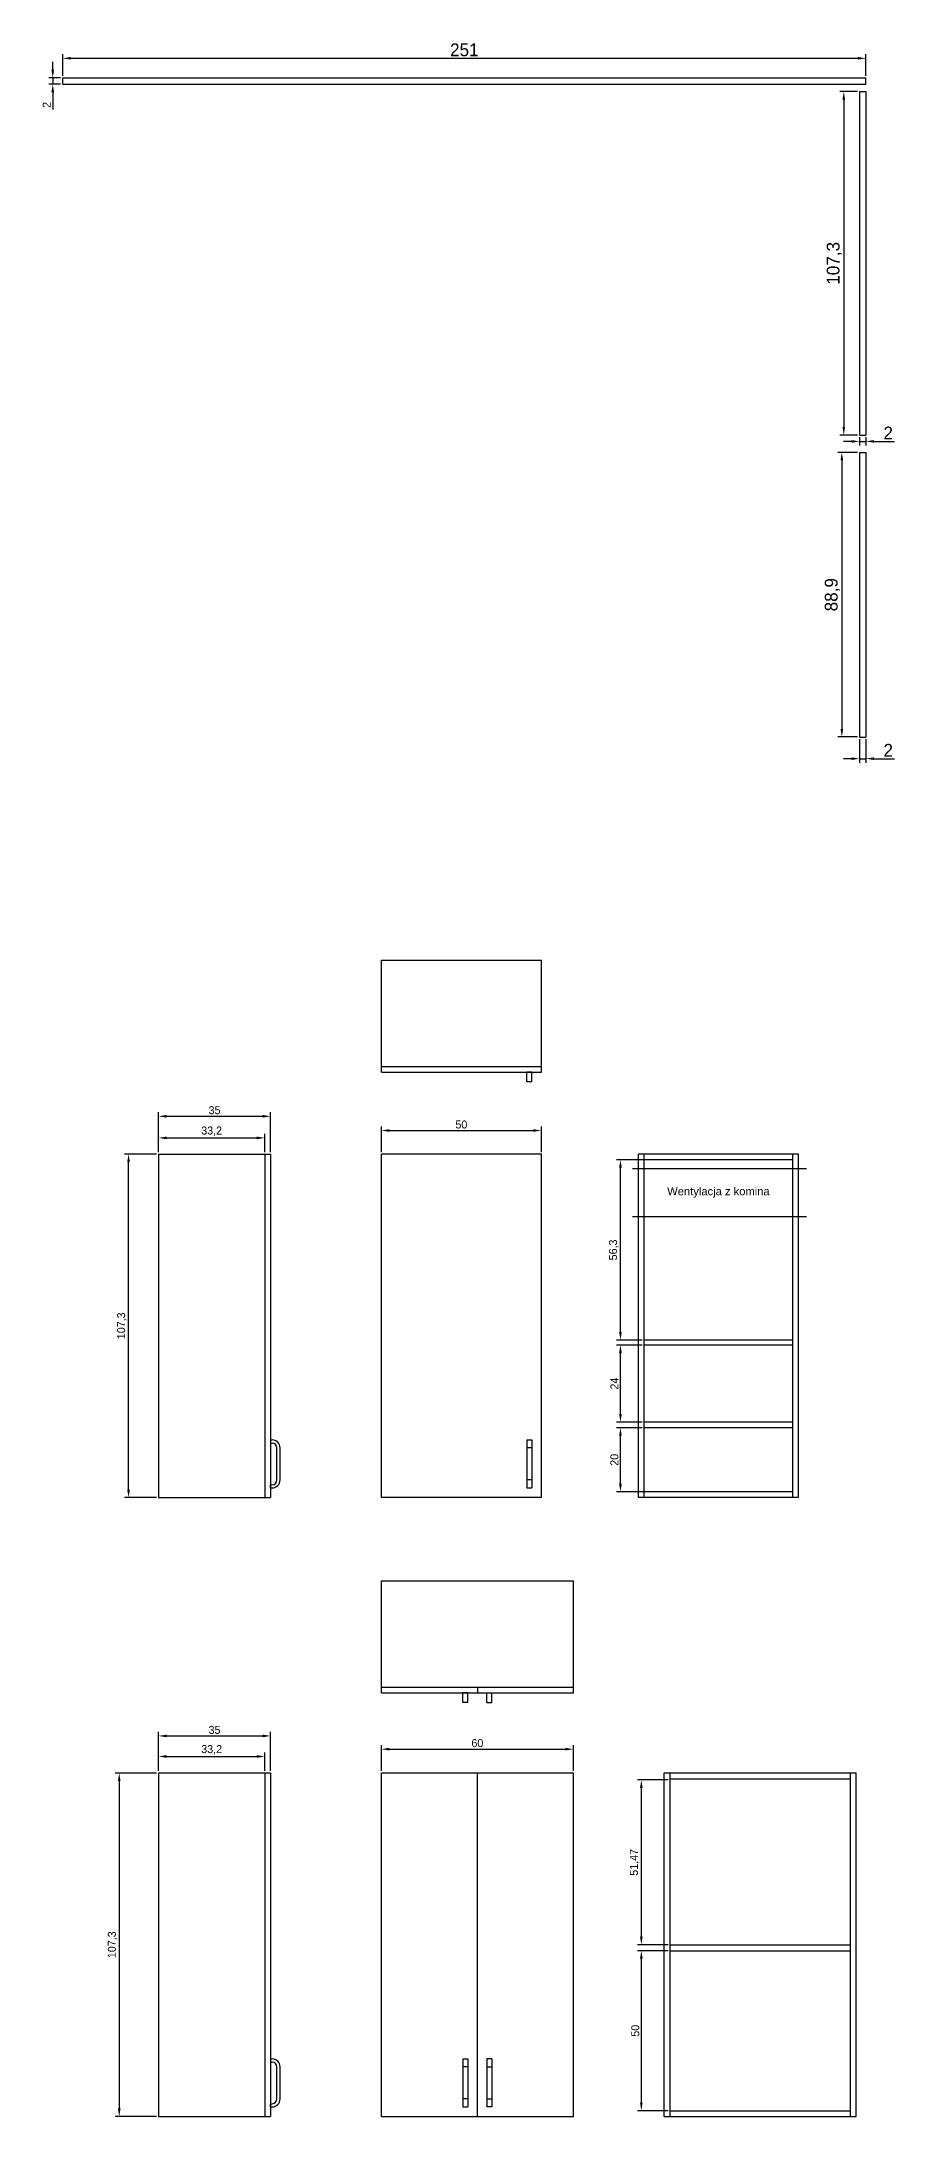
# Model space of a CAD drawing. Header units: millimetres. Extents: x 369 to 7898, y -3373 to 1610.
# Drawn here: x 1358 to 1624, y 311 to 960 of the extents above; entities that cross this region are included whole.
import ezdxf

# ---------------------------------------------------------------- set-up
doc = ezdxf.new("R2010")
doc.units = ezdxf.units.MM
doc.layers.add('Płytki', color=254, linetype='Continuous')
doc.layers.add('Wymiar', color=7, linetype='Continuous', true_color=0x9e9e9e)
doc.dimstyles.new('ISO-25', dxfattribs={"dimtxt": 2.5, "dimasz": 2.5, "dimexe": 1.25, "dimexo": 0.625, "dimtad": 1, "dimtxsty": 'Standard', "dimcen": 2.5, "dimadec": 0, "dimazin": 0, "dimtfac": 1, "dimtmove": 0, "dimatfit": 3, "dimfxl": 1, "dimarcsym": 0})

# ---------------------------------------------------------------- blocks, each defined once
blk = doc.blocks.new('Z$W@#292')
for p, q in [((0, 1.5), (15, 1.5)), ((0, 1.5), (0, 0)), ((0, 0), (15, 0)), ((2.5, 0), (2.5, 1.5)), ((12.5, 0), (12.5, 1.5)), ((15, 1.5), (15, 0))]:
    blk.add_line(p, q)
blk = doc.blocks.new('Z$W@#23736')
for p, q in [((50, 107.3), (0, 107.3)), ((0, 0), (0, 107.3)), ((50, 0), (50, 107.3)), ((50, 0), (0, 0))]:
    blk.add_line(p, q)
at = {"xscale": -1, "rotation": 90.00000000000001}
blk.add_blockref('Z$W@#292', (47, 18), dxfattribs=at)
blk = doc.blocks.new('Z$W@#27982')
for p, q in [((0, 3), (0, 2.5)), ((0, 3), (1, 3)), ((1, 3), (1, 2.5)), ((2.5, 1), (12.5, 1)), ((2.5, 0), (12.5, 0)), ((15, 3), (14, 3)), ((14, 3), (14, 2.5)), ((15, 3), (15, 2.5))]:
    blk.add_line(p, q)
for centre, radius, start, end in [((2.5, 2.5), 2.5, 180, 270), ((2.5, 2.5), 1.5, 180, 270), ((12.5, 2.5), 1.5, 270, 0), ((12.5, 2.5), 2.5, 270, 0)]:
    blk.add_arc(centre, radius, start, end)
blk = doc.blocks.new('Z$W@#32331')
for p, q in [((0, 107.3), (35, 107.3)), ((0, 107.3), (0, 0)), ((33.2, 107.3), (33.2, 0)), ((35, 107.3), (35, 0)), ((0, 0), (35, 0))]:
    blk.add_line(p, q)
at = {"rotation": 90}
blk.add_blockref('Z$W@#27982', (38, 3), dxfattribs=at)
blk = doc.blocks.new('Z$W@#3857')
for p, q in [((0, 0), (0, 2)), ((0, 2), (251, 2)), ((0, 0), (251, 0)), ((251, 0), (251, 2))]:
    blk.add_line(p, q)
blk = doc.blocks.new('Z$W@#17773')
for p, q in [((0, 107.3), (2, 107.3)), ((0, 107.3), (0, 0)), ((2, 107.3), (2, 0)), ((0, 0), (2, 0))]:
    blk.add_line(p, q)
blk = doc.blocks.new('Z$W@#19647')
for p, q in [((0, 88.9), (2, 88.9)), ((0, 88.9), (0, 0)), ((2, 88.9), (2, 0)), ((0, 0), (2, 0))]:
    blk.add_line(p, q)
blk = doc.blocks.new('*D362')
at = {"layer": 'Defpoints', "color": 0}
for p in [(1615.37, 954.35), (1364.37, 948.26), (1615.37, 948.26)]:
    blk.add_point(p, dxfattribs=at)
at = {"layer": 'Wymiar', "color": 0, "lineweight": -2}
for p, q in [((1364.37, 948.89), (1364.37, 955.6)), ((1366.87, 954.35), (1612.87, 954.35)), ((1615.37, 948.89), (1615.37, 955.6))]:
    blk.add_line(p, q, dxfattribs=at)
at = {"layer": 'Wymiar', "color": 0}
for points in [[(1366.87, 954.77), (1366.87, 953.94), (1364.37, 954.35)], [(1612.87, 953.94), (1612.87, 954.77), (1615.37, 954.35)]]:
    blk.add_solid(points, dxfattribs=at)
at = {"layer": 'Wymiar', "color": 0, "insert": (1489.87, 956.98), "char_height": 4, "attachment_point": 5}
blk.add_mtext('251', dxfattribs=at)
blk = doc.blocks.new('*D363')
at = {"layer": 'Defpoints', "color": 0}
for p in [(1364.37, 948.26), (1361.27, 946.26), (1364.37, 946.26)]:
    blk.add_point(p, dxfattribs=at)
at = {"layer": 'Wymiar', "color": 0, "lineweight": -2}
for p, q in [((1361.27, 950.76), (1361.27, 953.26)), ((1363.74, 948.26), (1360.02, 948.26)), ((1361.27, 948.26), (1361.27, 946.26)), ((1363.74, 946.26), (1360.02, 946.26)), ((1361.27, 943.76), (1361.27, 938.34))]:
    blk.add_line(p, q, dxfattribs=at)
at = {"layer": 'Wymiar', "color": 0}
for points in [[(1360.85, 950.76), (1361.68, 950.76), (1361.27, 948.26)], [(1361.68, 943.76), (1360.85, 943.76), (1361.27, 946.26)]]:
    blk.add_solid(points, dxfattribs=at)
at = {"layer": 'Wymiar', "color": 0, "insert": (1359.39, 939.8), "char_height": 2.5, "attachment_point": 5, "rotation": 90}
blk.add_mtext('2', dxfattribs=at)
blk = doc.blocks.new('*D364')
at = {"layer": 'Defpoints', "color": 0}
for p in [(1613.37, 836.66), (1615.37, 836.66), (1615.37, 834.68)]:
    blk.add_point(p, dxfattribs=at)
at = {"layer": 'Wymiar', "color": 0, "lineweight": -2}
for p, q in [((1610.87, 834.68), (1608.37, 834.68)), ((1613.37, 836.04), (1613.37, 833.43)), ((1613.37, 834.68), (1615.37, 834.68)), ((1615.37, 836.04), (1615.37, 833.43)), ((1617.87, 834.68), (1624.29, 834.68))]:
    blk.add_line(p, q, dxfattribs=at)
at = {"layer": 'Wymiar', "color": 0}
for points in [[(1610.87, 834.27), (1610.87, 835.1), (1613.37, 834.68)], [(1617.87, 835.1), (1617.87, 834.27), (1615.37, 834.68)]]:
    blk.add_solid(points, dxfattribs=at)
at = {"layer": 'Wymiar', "color": 0, "insert": (1622.33, 837.31), "char_height": 4, "attachment_point": 5}
blk.add_mtext('2', dxfattribs=at)
blk = doc.blocks.new('*D365')
at = {"layer": 'Defpoints', "color": 0}
for p in [(1613.37, 943.96), (1608.44, 836.66), (1613.37, 836.66)]:
    blk.add_point(p, dxfattribs=at)
at = {"layer": 'Wymiar', "color": 0, "lineweight": -2}
for p, q in [((1612.74, 943.96), (1607.19, 943.96)), ((1608.44, 941.46), (1608.44, 839.16)), ((1612.74, 836.66), (1607.19, 836.66))]:
    blk.add_line(p, q, dxfattribs=at)
at = {"layer": 'Wymiar', "color": 0}
for points in [[(1608.85, 941.46), (1608.02, 941.46), (1608.44, 943.96)], [(1608.02, 839.16), (1608.85, 839.16), (1608.44, 836.66)]]:
    blk.add_solid(points, dxfattribs=at)
at = {"layer": 'Wymiar', "color": 0, "insert": (1605.48, 890.31), "char_height": 4, "attachment_point": 5, "rotation": 90}
blk.add_mtext('107,3', dxfattribs=at)
blk = doc.blocks.new('*D366')
at = {"layer": 'Defpoints', "color": 0}
for p in [(1613.37, 831.25), (1607.83, 742.35), (1613.37, 742.35)]:
    blk.add_point(p, dxfattribs=at)
at = {"layer": 'Wymiar', "color": 0, "lineweight": -2}
for p, q in [((1612.74, 831.25), (1606.58, 831.25)), ((1607.83, 828.75), (1607.83, 744.85)), ((1612.74, 742.35), (1606.58, 742.35))]:
    blk.add_line(p, q, dxfattribs=at)
at = {"layer": 'Wymiar', "color": 0}
for points in [[(1608.25, 828.75), (1607.41, 828.75), (1607.83, 831.25)], [(1607.41, 744.85), (1608.25, 744.85), (1607.83, 742.35)]]:
    blk.add_solid(points, dxfattribs=at)
at = {"layer": 'Wymiar', "color": 0, "insert": (1604.87, 786.8), "char_height": 4, "attachment_point": 5, "rotation": 90}
blk.add_mtext('88,9', dxfattribs=at)
blk = doc.blocks.new('*D367')
at = {"layer": 'Defpoints', "color": 0}
for p in [(1613.37, 742.35), (1615.37, 742.35), (1615.37, 735.57)]:
    blk.add_point(p, dxfattribs=at)
at = {"layer": 'Wymiar', "color": 0, "lineweight": -2}
for p, q in [((1613.37, 741.72), (1613.37, 734.32)), ((1615.37, 741.72), (1615.37, 734.32)), ((1610.87, 735.57), (1608.37, 735.57)), ((1613.37, 735.57), (1615.37, 735.57)), ((1617.87, 735.57), (1624.29, 735.57))]:
    blk.add_line(p, q, dxfattribs=at)
at = {"layer": 'Wymiar', "color": 0}
for points in [[(1610.87, 735.16), (1610.87, 735.99), (1613.37, 735.57)], [(1617.87, 735.99), (1617.87, 735.16), (1615.37, 735.57)]]:
    blk.add_solid(points, dxfattribs=at)
at = {"layer": 'Wymiar', "color": 0, "insert": (1622.33, 738.2), "char_height": 4, "attachment_point": 5}
blk.add_mtext('2', dxfattribs=at)
blk = doc.blocks.new('Z$W@#4144')
for p, q in [((0, 0), (0, 3)), ((1.5, 3), (0, 3)), ((1.5, 0), (0, 0)), ((1.5, 0), (1.5, 3))]:
    blk.add_line(p, q)
blk = doc.blocks.new('Z$W@#19018')
for p, q in [((0, 38), (50, 38)), ((0, 3), (0, 38)), ((50, 3), (50, 38)), ((0, 4.8), (50, 4.8)), ((0, 3), (50, 3))]:
    blk.add_line(p, q)
blk.add_blockref('Z$W@#4144', (45.5, 0))
blk = doc.blocks.new('Z$W@#7957')
for p, q in [((50, 107.3), (0, 107.3)), ((0, 0), (0, 107.3)), ((48.2, 105.5), (0, 105.5)), ((1.8, 0), (1.8, 107.3)), ((48.2, 0), (48.2, 107.3)), ((50, 0), (50, 107.3)), ((48.2, 49.2), (1.8, 49.2)), ((48.2, 47.6), (1.8, 47.6)), ((48.2, 23.6), (1.8, 23.6)), ((48.2, 21.8), (1.8, 21.8)), ((50, 0), (0, 0)), ((48.2, 1.8), (1.8, 1.8))]:
    blk.add_line(p, q)
blk = doc.blocks.new('*D370')
at = {"layer": 'Defpoints', "color": 0}
for p in [(1384.95, 612.07), (1394.32, 612.07), (1394.32, 504.77)]:
    blk.add_point(p, dxfattribs=at)
at = {"layer": 'Wymiar', "color": 0, "lineweight": -2}
for p, q in [((1393.7, 612.07), (1383.7, 612.07)), ((1384.95, 507.27), (1384.95, 609.57)), ((1393.7, 504.77), (1383.7, 504.77))]:
    blk.add_line(p, q, dxfattribs=at)
at = {"layer": 'Wymiar', "color": 0}
for points in [[(1385.37, 609.57), (1384.53, 609.57), (1384.95, 612.07)], [(1384.53, 507.27), (1385.37, 507.27), (1384.95, 504.77)]]:
    blk.add_solid(points, dxfattribs=at)
at = {"layer": 'Wymiar', "color": 0, "insert": (1382.87, 558.42), "char_height": 2.5, "attachment_point": 5, "rotation": 90}
blk.add_mtext('107,3', dxfattribs=at)
blk = doc.blocks.new('*D371')
at = {"layer": 'Defpoints', "color": 0}
for p in [(1427.52, 617.11), (1394.32, 612.07), (1427.52, 612.07)]:
    blk.add_point(p, dxfattribs=at)
at = {"layer": 'Wymiar', "color": 0, "lineweight": -2}
for p, q in [((1394.32, 612.7), (1394.32, 618.36)), ((1396.82, 617.11), (1425.02, 617.11)), ((1427.52, 612.7), (1427.52, 618.36))]:
    blk.add_line(p, q, dxfattribs=at)
at = {"layer": 'Wymiar', "color": 0}
for points in [[(1396.82, 617.53), (1396.82, 616.69), (1394.32, 617.11)], [(1425.02, 616.69), (1425.02, 617.53), (1427.52, 617.11)]]:
    blk.add_solid(points, dxfattribs=at)
at = {"layer": 'Wymiar', "color": 0, "insert": (1410.92, 619.19), "char_height": 2.5, "attachment_point": 5}
blk.add_mtext('33,2', dxfattribs=at)
blk = doc.blocks.new('*D372')
at = {"layer": 'Defpoints', "color": 0}
for p in [(1429.32, 623.87), (1394.32, 612.07), (1429.32, 612.07)]:
    blk.add_point(p, dxfattribs=at)
at = {"layer": 'Wymiar', "color": 0, "lineweight": -2}
for p, q in [((1394.32, 612.7), (1394.32, 625.12)), ((1396.82, 623.87), (1426.82, 623.87)), ((1429.32, 612.7), (1429.32, 625.12))]:
    blk.add_line(p, q, dxfattribs=at)
at = {"layer": 'Wymiar', "color": 0}
for points in [[(1396.82, 624.29), (1396.82, 623.45), (1394.32, 623.87)], [(1426.82, 623.45), (1426.82, 624.29), (1429.32, 623.87)]]:
    blk.add_solid(points, dxfattribs=at)
at = {"layer": 'Wymiar', "color": 0, "insert": (1411.82, 625.75), "char_height": 2.5, "attachment_point": 5}
blk.add_mtext('35', dxfattribs=at)
blk = doc.blocks.new('*D373')
at = {"layer": 'Defpoints', "color": 0}
for p in [(1513.94, 619.43), (1463.94, 612.07), (1513.94, 612.07)]:
    blk.add_point(p, dxfattribs=at)
at = {"layer": 'Wymiar', "color": 0, "lineweight": -2}
for p, q in [((1463.94, 612.7), (1463.94, 620.68)), ((1466.44, 619.43), (1511.44, 619.43)), ((1513.94, 612.7), (1513.94, 620.68))]:
    blk.add_line(p, q, dxfattribs=at)
at = {"layer": 'Wymiar', "color": 0}
for points in [[(1466.44, 619.84), (1466.44, 619.01), (1463.94, 619.43)], [(1511.44, 619.01), (1511.44, 619.84), (1513.94, 619.43)]]:
    blk.add_solid(points, dxfattribs=at)
at = {"layer": 'Wymiar', "color": 0, "insert": (1488.94, 621.3), "char_height": 2.5, "attachment_point": 5}
blk.add_mtext('50', dxfattribs=at)
blk = doc.blocks.new('*D374')
at = {"layer": 'Defpoints', "color": 0}
for p in [(1538.65, 526.57), (1546.07, 526.57), (1547.01, 506.57)]:
    blk.add_point(p, dxfattribs=at)
at = {"layer": 'Wymiar', "color": 0, "lineweight": -2}
for p, q in [((1545.44, 526.57), (1537.4, 526.57)), ((1538.65, 509.07), (1538.65, 524.07)), ((1546.38, 506.57), (1537.4, 506.57))]:
    blk.add_line(p, q, dxfattribs=at)
at = {"layer": 'Wymiar', "color": 0}
for points in [[(1539.07, 524.07), (1538.23, 524.07), (1538.65, 526.57)], [(1538.23, 509.07), (1539.07, 509.07), (1538.65, 506.57)]]:
    blk.add_solid(points, dxfattribs=at)
at = {"layer": 'Wymiar', "color": 0, "insert": (1536.77, 516.57), "char_height": 2.5, "attachment_point": 5, "rotation": 90}
blk.add_mtext('20', dxfattribs=at)
blk = doc.blocks.new('*D375')
at = {"layer": 'Defpoints', "color": 0}
for p in [(1538.65, 552.37), (1546.07, 552.37), (1546.07, 528.37)]:
    blk.add_point(p, dxfattribs=at)
at = {"layer": 'Wymiar', "color": 0, "lineweight": -2}
for p, q in [((1545.44, 552.37), (1537.4, 552.37)), ((1538.65, 530.87), (1538.65, 549.87)), ((1545.44, 528.37), (1537.4, 528.37))]:
    blk.add_line(p, q, dxfattribs=at)
at = {"layer": 'Wymiar', "color": 0}
for points in [[(1539.07, 549.87), (1538.23, 549.87), (1538.65, 552.37)], [(1538.23, 530.87), (1539.07, 530.87), (1538.65, 528.37)]]:
    blk.add_solid(points, dxfattribs=at)
at = {"layer": 'Wymiar', "color": 0, "insert": (1536.77, 540.37), "char_height": 2.5, "attachment_point": 5, "rotation": 90}
blk.add_mtext('24', dxfattribs=at)
blk = doc.blocks.new('*D376')
at = {"layer": 'Defpoints', "color": 0}
for p in [(1538.65, 610.27), (1546.07, 610.27), (1546.07, 553.97)]:
    blk.add_point(p, dxfattribs=at)
at = {"layer": 'Wymiar', "color": 0, "lineweight": -2}
for p, q in [((1545.44, 610.27), (1537.4, 610.27)), ((1538.65, 556.47), (1538.65, 607.77)), ((1545.44, 553.97), (1537.4, 553.97))]:
    blk.add_line(p, q, dxfattribs=at)
at = {"layer": 'Wymiar', "color": 0}
for points in [[(1539.07, 607.77), (1538.23, 607.77), (1538.65, 610.27)], [(1538.23, 556.47), (1539.07, 556.47), (1538.65, 553.97)]]:
    blk.add_solid(points, dxfattribs=at)
at = {"layer": 'Wymiar', "color": 0, "insert": (1536.57, 582.12), "char_height": 2.5, "attachment_point": 5, "rotation": 90}
blk.add_mtext('56,3', dxfattribs=at)
blk = doc.blocks.new('Z$W@#24734')
for p, q in [((0, 107.3), (35, 107.3)), ((0, 107.3), (0, 0)), ((33.2, 107.3), (33.2, 0)), ((35, 107.3), (35, 0)), ((0, 0), (35, 0))]:
    blk.add_line(p, q)
at = {"rotation": 90}
blk.add_blockref('Z$W@#27982', (38, 3), dxfattribs=at)
blk = doc.blocks.new('Z$W@#9138')
for p, q in [((0, 107.3), (60, 107.3)), ((0, 0), (0, 107.3)), ((30, 0), (30, 107.3)), ((60, 0), (60, 107.3)), ((0, 0), (60, 0))]:
    blk.add_line(p, q)
at = {"xscale": -1, "rotation": 90.00000000000001}
blk.add_blockref('Z$W@#292', (27, 18), dxfattribs=at)
at = {"rotation": -90.00000000000001}
blk.add_blockref('Z$W@#292', (33, 18), dxfattribs=at)
blk = doc.blocks.new('Z$W@#11546')
for p, q in [((0, 107.3), (60, 107.3)), ((0, 0), (0, 107.3)), ((1.8, 0), (1.8, 107.3)), ((1.8, 105.5), (58.2, 105.5)), ((58.2, 0), (58.2, 107.3)), ((60, 0), (60, 107.3)), ((1.8, 53.6), (58.2, 53.6)), ((1.8, 51.8), (58.2, 51.8)), ((0, 0), (60, 0)), ((1.8, 1.8), (58.2, 1.8))]:
    blk.add_line(p, q)
blk = doc.blocks.new('*D389')
at = {"layer": 'Defpoints', "color": 0}
for p in [(1394.32, 418.73), (1382.04, 311.43), (1394.32, 311.43)]:
    blk.add_point(p, dxfattribs=at)
at = {"layer": 'Wymiar', "color": 0, "lineweight": -2}
for p, q in [((1393.7, 418.73), (1380.79, 418.73)), ((1382.04, 416.23), (1382.04, 313.93)), ((1393.7, 311.43), (1380.79, 311.43))]:
    blk.add_line(p, q, dxfattribs=at)
at = {"layer": 'Wymiar', "color": 0}
for points in [[(1382.46, 416.23), (1381.62, 416.23), (1382.04, 418.73)], [(1381.62, 313.93), (1382.46, 313.93), (1382.04, 311.43)]]:
    blk.add_solid(points, dxfattribs=at)
at = {"layer": 'Wymiar', "color": 0, "insert": (1379.96, 365.08), "char_height": 2.5, "attachment_point": 5, "rotation": 90}
blk.add_mtext('107,3', dxfattribs=at)
blk = doc.blocks.new('*D390')
at = {"layer": 'Defpoints', "color": 0}
for p in [(1427.52, 423.89), (1394.32, 418.73), (1427.52, 418.73)]:
    blk.add_point(p, dxfattribs=at)
at = {"layer": 'Wymiar', "color": 0, "lineweight": -2}
for p, q in [((1394.32, 419.36), (1394.32, 425.14)), ((1396.82, 423.89), (1425.02, 423.89)), ((1427.52, 419.36), (1427.52, 425.14))]:
    blk.add_line(p, q, dxfattribs=at)
at = {"layer": 'Wymiar', "color": 0}
for points in [[(1396.82, 424.31), (1396.82, 423.47), (1394.32, 423.89)], [(1425.02, 423.47), (1425.02, 424.31), (1427.52, 423.89)]]:
    blk.add_solid(points, dxfattribs=at)
at = {"layer": 'Wymiar', "color": 0, "insert": (1410.92, 425.97), "char_height": 2.5, "attachment_point": 5}
blk.add_mtext('33,2', dxfattribs=at)
blk = doc.blocks.new('*D391')
at = {"layer": 'Defpoints', "color": 0}
for p in [(1429.32, 430.31), (1394.32, 418.73), (1429.32, 418.73)]:
    blk.add_point(p, dxfattribs=at)
at = {"layer": 'Wymiar', "color": 0, "lineweight": -2}
for p, q in [((1394.32, 419.36), (1394.32, 431.56)), ((1396.82, 430.31), (1426.82, 430.31)), ((1429.32, 419.36), (1429.32, 431.56))]:
    blk.add_line(p, q, dxfattribs=at)
at = {"layer": 'Wymiar', "color": 0}
for points in [[(1396.82, 430.72), (1396.82, 429.89), (1394.32, 430.31)], [(1426.82, 429.89), (1426.82, 430.72), (1429.32, 430.31)]]:
    blk.add_solid(points, dxfattribs=at)
at = {"layer": 'Wymiar', "color": 0, "insert": (1411.82, 432.18), "char_height": 2.5, "attachment_point": 5}
blk.add_mtext('35', dxfattribs=at)
blk = doc.blocks.new('*D392')
at = {"layer": 'Defpoints', "color": 0}
for p in [(1523.94, 426.18), (1463.94, 418.73), (1523.94, 418.73)]:
    blk.add_point(p, dxfattribs=at)
at = {"layer": 'Wymiar', "color": 0, "lineweight": -2}
for p, q in [((1463.94, 419.36), (1463.94, 427.43)), ((1466.44, 426.18), (1521.44, 426.18)), ((1523.94, 419.36), (1523.94, 427.43))]:
    blk.add_line(p, q, dxfattribs=at)
at = {"layer": 'Wymiar', "color": 0}
for points in [[(1466.44, 426.6), (1466.44, 425.77), (1463.94, 426.18)], [(1521.44, 425.77), (1521.44, 426.6), (1523.94, 426.18)]]:
    blk.add_solid(points, dxfattribs=at)
at = {"layer": 'Wymiar', "color": 0, "insert": (1493.94, 428.06), "char_height": 2.5, "attachment_point": 5}
blk.add_mtext('60', dxfattribs=at)
blk = doc.blocks.new('*D393')
at = {"layer": 'Defpoints', "color": 0}
for p in [(1545.18, 363.23), (1554.14, 363.23), (1554.14, 313.23)]:
    blk.add_point(p, dxfattribs=at)
at = {"layer": 'Wymiar', "color": 0, "lineweight": -2}
for p, q in [((1553.51, 363.23), (1543.93, 363.23)), ((1545.18, 315.73), (1545.18, 360.73)), ((1553.51, 313.23), (1543.93, 313.23))]:
    blk.add_line(p, q, dxfattribs=at)
at = {"layer": 'Wymiar', "color": 0}
for points in [[(1545.59, 360.73), (1544.76, 360.73), (1545.18, 363.23)], [(1544.76, 315.73), (1545.59, 315.73), (1545.18, 313.23)]]:
    blk.add_solid(points, dxfattribs=at)
at = {"layer": 'Wymiar', "color": 0, "insert": (1543.3, 338.23), "char_height": 2.5, "attachment_point": 5, "rotation": 90}
blk.add_mtext('50', dxfattribs=at)
blk = doc.blocks.new('*D394')
at = {"layer": 'Defpoints', "color": 0}
for p in [(1545.18, 416.55), (1554.14, 416.55), (1554.14, 365.08)]:
    blk.add_point(p, dxfattribs=at)
at = {"layer": 'Wymiar', "color": 0, "lineweight": -2}
for p, q in [((1553.51, 416.55), (1543.93, 416.55)), ((1545.18, 367.58), (1545.18, 414.05)), ((1553.51, 365.08), (1543.93, 365.08))]:
    blk.add_line(p, q, dxfattribs=at)
at = {"layer": 'Wymiar', "color": 0}
for points in [[(1545.59, 414.05), (1544.76, 414.05), (1545.18, 416.55)], [(1544.76, 367.58), (1545.59, 367.58), (1545.18, 365.08)]]:
    blk.add_solid(points, dxfattribs=at)
at = {"layer": 'Wymiar', "color": 0, "insert": (1543.09, 390.82), "char_height": 2.5, "attachment_point": 5, "rotation": 90}
blk.add_mtext('51,47', dxfattribs=at)
blk = doc.blocks.new('Z$W@#28552')
for p, q in [((0, 3), (0, 38)), ((0, 38), (60, 38)), ((60, 3), (60, 38)), ((0, 4.8), (60, 4.8)), ((0, 3), (60, 3)), ((30, 4.8), (30, 3))]:
    blk.add_line(p, q)
blk.add_blockref('Z$W@#4144', (25.5, 0))
at = {"xscale": -1}
blk.add_blockref('Z$W@#4144', (34.5, 0), dxfattribs=at)

msp = doc.modelspace()

# ---------------------------------------------------------------- linework, layer by layer
at = {"layer": 'Płytki'}
for p, q in [((1542.435, 607.57), (1596.745, 607.57)), ((1542.435, 592.57), (1596.745, 592.57))]:
    msp.add_line(p, q, dxfattribs=at)

# ---------------------------------------------------------------- block references
for name, p in [('Z$W@#3857', (1364.368, 946.261)), ('Z$W@#17773', (1613.368, 836.665)), ('Z$W@#19647', (1613.368, 742.345)), ('Z$W@#19018', (1463.939, 634.604)), ('Z$W@#32331', (1394.325, 504.77)), ('Z$W@#23736', (1463.939, 504.77)), ('Z$W@#7957', (1544.27, 504.77)), ('Z$W@#28552', (1463.939, 440.777)), ('Z$W@#24734', (1394.325, 311.431)), ('Z$W@#9138', (1463.939, 311.431)), ('Z$W@#11546', (1552.335, 311.431))]:
    msp.add_blockref(name, p)

# ---------------------------------------------------------------- texts
at = {"layer": 'Płytki', "insert": (1569.27, 600.07), "char_height": 2.5, "width": 46.4, "attachment_point": 5}
msp.add_mtext('{\\fArial|b0|i0|c238|p0;Wentylacja z komina}', dxfattribs=at)

# ---------------------------------------------------------------- dimensions: what is measured, and where the dimension line sits
at = {"layer": 'Wymiar'}
for base, p1, p2, picture, middle in [((1615.368, 954.352), (1364.368, 948.261), (1615.368, 948.261), '*D362', (1489.868, 956.977)), ((1615.368, 834.685), (1613.368, 836.665), (1615.368, 836.665), '*D364', (1622.327, 837.31)), ((1615.368, 735.573), (1613.368, 742.345), (1615.368, 742.345), '*D367', (1622.327, 738.198))]:
    dim = msp.add_linear_dim(base=base, p1=p1, p2=p2, dimstyle='ISO-25', override={"dimtxt": 4}, dxfattribs=at)
    dim.commit()
    dim.dimension.update_dxf_attribs({"geometry": picture, "text_midpoint": middle})
for base, p1, p2, picture, middle in [((1361.265, 946.261), (1364.368, 948.261), (1364.368, 946.261), '*D363', (1359.39, 939.803)), ((1384.949, 612.07), (1394.325, 504.77), (1394.325, 612.07), '*D370', (1382.866, 558.42)), ((1538.65, 610.27), (1546.07, 553.97), (1546.07, 610.27), '*D376', (1536.567, 582.12)), ((1538.65, 552.37), (1546.07, 528.37), (1546.07, 552.37), '*D375', (1536.775, 540.37)), ((1538.65, 526.57), (1547.009, 506.57), (1546.07, 526.57), '*D374', (1536.775, 516.57)), ((1382.039, 311.431), (1394.325, 418.731), (1394.325, 311.431), '*D389', (1379.956, 365.081)), ((1545.176, 416.55), (1554.135, 365.081), (1554.135, 416.55), '*D394', (1543.092, 390.815)), ((1545.176, 363.231), (1554.135, 313.231), (1554.135, 363.231), '*D393', (1543.301, 338.231))]:
    dim = msp.add_linear_dim(base=base, p1=p1, p2=p2, angle=90, dimstyle='ISO-25', dxfattribs=at)
    dim.commit()
    dim.dimension.update_dxf_attribs({"geometry": picture, "text_midpoint": middle})
for base, p1, p2, picture, middle in [((1608.436, 836.665), (1613.368, 943.965), (1613.368, 836.665), '*D365', (1605.477, 890.315)), ((1607.829, 742.345), (1613.368, 831.245), (1613.368, 742.345), '*D366', (1604.871, 786.795))]:
    dim = msp.add_linear_dim(base=base, p1=p1, p2=p2, angle=90, dimstyle='ISO-25', override={"dimtxt": 4}, dxfattribs=at)
    dim.commit()
    dim.dimension.update_dxf_attribs({"geometry": picture, "text_midpoint": middle})
for base, p1, p2, picture, middle in [((1429.325, 623.871), (1394.325, 612.07), (1429.325, 612.07), '*D372', (1411.825, 625.746)), ((1513.939, 619.426), (1463.939, 612.07), (1513.939, 612.07), '*D373', (1488.939, 621.301)), ((1427.525, 617.111), (1394.325, 612.07), (1427.525, 612.07), '*D371', (1410.925, 619.194)), ((1429.325, 430.306), (1394.325, 418.731), (1429.325, 418.731), '*D391', (1411.825, 432.181)), ((1523.939, 426.183), (1463.939, 418.731), (1523.939, 418.731), '*D392', (1493.939, 428.058)), ((1427.525, 423.889), (1394.325, 418.731), (1427.525, 418.731), '*D390', (1410.925, 425.972))]:
    dim = msp.add_linear_dim(base=base, p1=p1, p2=p2, dimstyle='ISO-25', dxfattribs=at)
    dim.commit()
    dim.dimension.update_dxf_attribs({"geometry": picture, "text_midpoint": middle})

doc.saveas('drawing.dxf')
